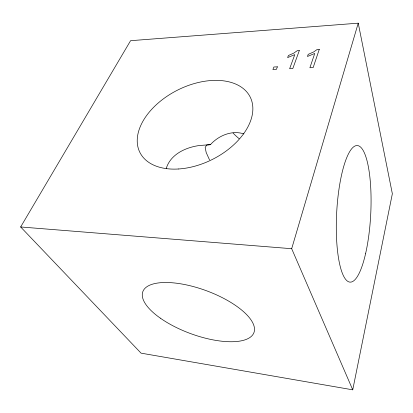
<?xml version="1.0" encoding="UTF-8"?>
<svg xmlns="http://www.w3.org/2000/svg" width="413" height="413" viewBox="0 0 413 413"><rect width="100%" height="100%" fill="white"/><g stroke="black" fill="none" stroke-linecap="round" stroke-linejoin="round"><path stroke-width="0.62" d="M352.738 389.831L392.35 193.754L358.241 23.169L130.58 40.691L20.65 226.964L141.055 353.146L352.738 389.831L291.681 248.709L358.241 23.169M166.227 168.54C170.43 154.281 185.814 147.317 199.515 145.49L210.393 144.684C218.487 135.65 231.869 129.914 243.861 133.9M210.393 144.684L206.737 144.973L205.163 147.498L206.195 152.542L209.515 159.872M20.65 226.964L291.681 248.709M239.153 138.665A48.063 31.847 20.2 0 1 233.082 133.043M319.285 49.323L313.147 67.593L309.889 67.747L314.747 53.468L307.453 56.488L308.196 54.361L313.581 51.997L317.225 49.446L319.285 49.323M299.317 50.536L292.796 68.573L289.632 68.723L294.784 54.624L287.613 57.603L288.398 55.502L293.7 53.169L297.314 50.66L299.317 50.536M277.381 66.829L276.416 69.363L272.895 69.534L273.876 67.004L277.381 66.829M160.29 318.124A59.204 22.844 20.2 0 0 253.128 334.241A59.204 22.844 20.2 0 0 181.751 283.999A59.204 22.844 20.2 0 0 160.29 318.124M365.681 253.241A68.377 17.041 -87 0 0 358.634 145.846A68.377 17.041 -87 0 0 336.781 242.457A68.377 17.041 -87 0 0 365.681 253.241M178.483 168.989A61.718 38.791 -26.7 0 0 251.285 99.574A61.718 38.791 -26.7 0 0 155.34 105.625A61.718 38.791 -26.7 0 0 178.483 168.989"/></g></svg>
